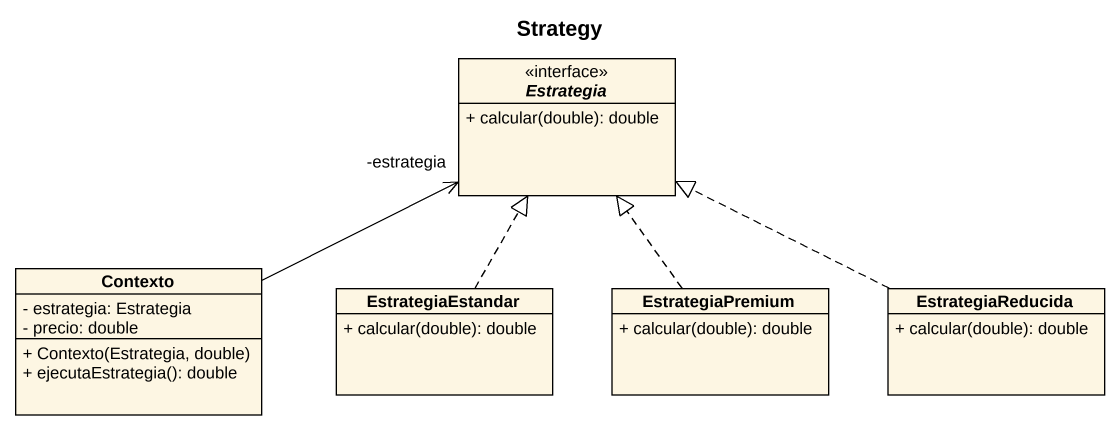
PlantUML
@startuml
title Strategy
hide circle
hide empty members
skinparam classAttributeIconSize 0
interface Estrategia <<interface>> {
  + calcular(double): double
}
class Contexto {
  - estrategia: Estrategia
  - precio: double
  + Contexto(Estrategia, double)
  + ejecutaEstrategia(): double
}
class EstrategiaEstandar {
  + calcular(double): double
}
class EstrategiaPremium {
  + calcular(double): double
}
class EstrategiaReducida {
  + calcular(double): double
}
Contexto -right-> "-estrategia" Estrategia
EstrategiaEstandar .up.|> Estrategia
EstrategiaPremium .up.|> Estrategia
EstrategiaReducida .left.|> Estrategia
@enduml
